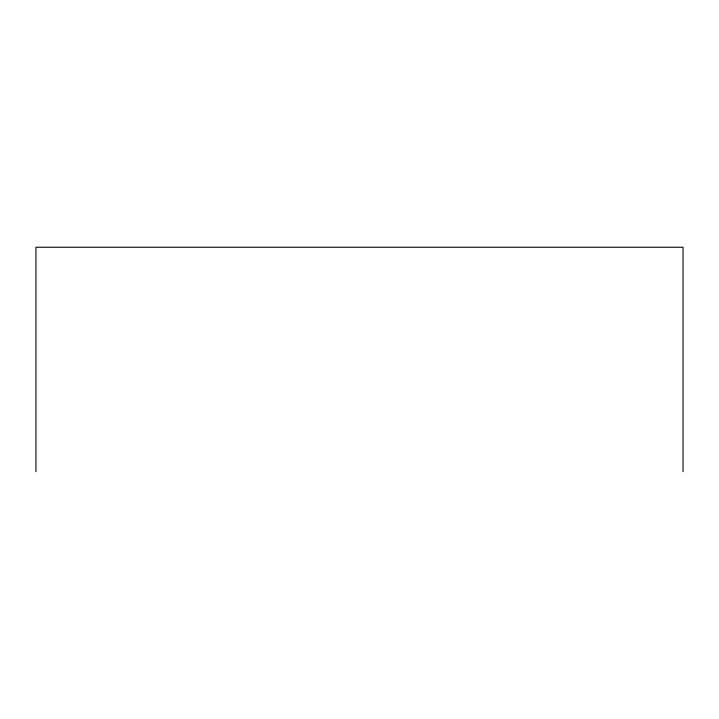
<?xml version="1.0" encoding="UTF-8"?>
<svg xmlns="http://www.w3.org/2000/svg" width="719" height="719" viewBox="0 0 719 719"><rect width="100%" height="100%" fill="white"/><g stroke="black" fill="none" stroke-linecap="round" stroke-linejoin="round"><path stroke-width="1.08" d="M683.05 471.754L683.05 247.246L35.95 247.246L35.95 471.754"/></g></svg>
